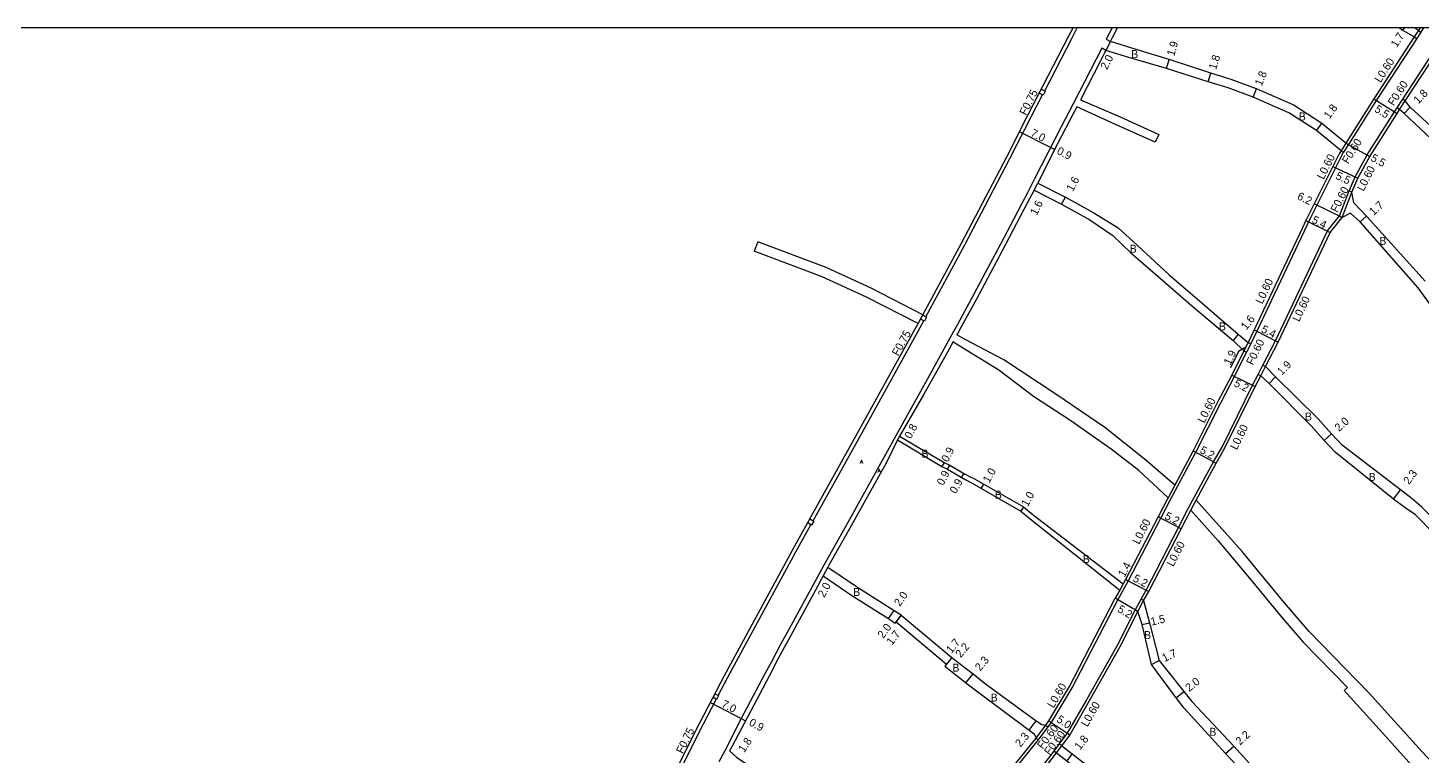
# Model space of a CAD drawing. Header units: metres. Extents: x -29069 to -12000, y -243240 to -120000.
# Drawn here: x -13270.2 to -12991.5, y -120145.6 to -120000 of the extents above; entities that cross this region are included whole.
import ezdxf

# ---------------------------------------------------------------- set-up
doc = ezdxf.new("R2010")
doc.units = ezdxf.units.M
doc.header["$LTSCALE"] = 2.5
for name, color, linetype in [('側溝・桝', 7, 'Continuous'), ('図郭', 7, 'Continuous'), ('幅員', 7, 'Continuous'), ('歩道・分離帯・安全施設', 7, 'Continuous'), ('舗装', 7, 'Continuous'), ('道路', 7, 'Continuous')]:
    doc.layers.add(name, color=color, linetype=linetype)
doc.styles.get("Standard").update_dxf_attribs({"font": ''})
doc.styles.add('YOKO_DECO', font='txt.shx', dxfattribs={"bigfont": 'extfont.shx'})
doc.styles.get('Standard').set_extended_font_data('@MS PGothic')

msp = doc.modelspace()

# ---------------------------------------------------------------- linework, layer by layer
at = {"layer": '側溝・桝'}
for points in [[(-13066.94, -120012.57), (-13061.52, -120002.09), (-13060.44, -120000)], [(-12992.58, -120002.13), (-13000.67, -120014.51), (-13006.22, -120023.32)], [(-12995.38, -120014.27), (-12987.35, -120001.99), (-12986.05, -120000)], [(-12992.25, -120000.53), (-12993.08, -120001.8)], [(-12993.08, -120001.8), (-12992.58, -120002.13)], [(-12991.75, -120000.86), (-12992.58, -120002.13)], [(-12992.25, -120000.53), (-12991.75, -120000.86)], [(-12991.19, -120000), (-12991.75, -120000.86)], [(-13090.67, -120057.74), (-13082.93, -120043.37), (-13073.87, -120026.11), (-13069.57, -120017.66), (-13067.35, -120013.36)], [(-12997.02, -120016.78), (-12996.49, -120015.97)], [(-12996.49, -120015.97), (-12995.38, -120014.27)], [(-12995.99, -120016.3), (-12996.49, -120015.97)], [(-12995.99, -120016.3), (-12994.88, -120014.6)], [(-12994.88, -120014.6), (-12995.38, -120014.27)], [(-13004.88, -120029.78), (-13002.46, -120025.4), (-12997.02, -120016.78)], [(-13006.75, -120023.03), (-13007.71, -120024.56)], [(-13007.71, -120024.56), (-13007.19, -120024.86)], [(-13007.52, -120025.47), (-13007.19, -120024.86)], [(-13006.22, -120023.32), (-13007.19, -120024.86)], [(-13006.75, -120023.03), (-13006.22, -120023.32)], [(-13007.52, -120025.47), (-13012.55, -120035.43), (-13013.87, -120038.11), (-13024.53, -120060.64), (-13025.76, -120063.14)], [(-13006.08, -120032.57), (-13004.88, -120029.78)], [(-13008.02, -120037.54), (-13006.08, -120032.57)], [(-13007.51, -120037.87), (-13005.54, -120032.82)], [(-13005.54, -120032.82), (-13006.08, -120032.57)], [(-13023.31, -120067.4), (-13020.79, -120062.55), (-13010.39, -120040.59), (-13008.02, -120037.54)], [(-13008.02, -120037.54), (-13007.51, -120037.87)], [(-13092.23, -120059.09), (-13091.76, -120058.21)], [(-13091.32, -120057.39), (-13091.28, -120057.33)], [(-13113.22, -120098.5), (-13104.65, -120083.06), (-13091.5, -120059.3), (-13091.1, -120058.56)], [(-13026.3, -120062.87), (-13027.12, -120064.53)], [(-13025.76, -120063.14), (-13026.58, -120064.79)], [(-13026.3, -120062.87), (-13025.76, -120063.14)], [(-13061.47, -120131.91), (-13052.29, -120114.29), (-13050.24, -120110.56), (-13043.75, -120098.02), (-13041.84, -120094.38), (-13036.71, -120084.79), (-13031.76, -120074.93), (-13028.99, -120069.67), (-13026.58, -120064.79)], [(-13027.12, -120064.53), (-13026.58, -120064.79)], [(-13047.68, -120114.16), (-13046.68, -120112.4), (-13040.2, -120099.86), (-13038.23, -120096.07), (-13033.2, -120086.72), (-13031.43, -120083.68), (-13025.38, -120071.39), (-13024.28, -120069.27)], [(-13024.28, -120069.27), (-13023.31, -120067.4)], [(-13023.74, -120069.54), (-13024.28, -120069.27)], [(-13023.74, -120069.54), (-13022.78, -120067.68)], [(-13022.78, -120067.68), (-13023.31, -120067.4)], [(-13040.92, -120091.38), (-13042.26, -120093.9)], [(-13037.73, -120096.39), (-13036.66, -120094.41)], [(-13132.17, -120133.44), (-13130.28, -120129.78), (-13116.27, -120104.01), (-13113.67, -120099.31)], [(-13052.18, -120122.97), (-13048.87, -120116.37)], [(-13048.87, -120116.37), (-13047.68, -120114.16)], [(-13048.34, -120116.65), (-13048.87, -120116.37)], [(-13048.34, -120116.65), (-13047.16, -120114.46)], [(-13047.16, -120114.46), (-13047.68, -120114.16)], [(-13052.18, -120122.97), (-13058.61, -120134.29), (-13062.42, -120140.95), (-13064.05, -120143.12)], [(-13066.25, -120139.73), (-13065.58, -120138.85), (-13061.47, -120131.93), (-13061.47, -120131.91)], [(-13147.51, -120164.17), (-13145.13, -120159.16), (-13135.97, -120140.78), (-13132.57, -120134.21)], [(-13068.67, -120141.95), (-13066.73, -120139.37)], [(-13068.67, -120141.95), (-13068.19, -120142.31)], [(-13068.19, -120142.31), (-13066.25, -120139.73)], [(-13066.73, -120139.37), (-13066.25, -120139.73)], [(-13082.82, -120160.4), (-13068.19, -120142.31)], [(-13065.13, -120144.55), (-13070.53, -120151.58), (-13079.73, -120162.94), (-13082.82, -120166.92)], [(-13064.05, -120143.12), (-13065.13, -120144.55)], [(-13064.65, -120144.91), (-13065.13, -120144.55)], [(-13063.57, -120143.48), (-13064.65, -120144.91)], [(-13063.57, -120143.48), (-13064.05, -120143.12)]]:
    msp.add_lwpolyline(points, dxfattribs=at)
for points in [[(-13067.6, -120012.23), (-13066.81, -120012.63), (-13067.22, -120013.42), (-13068.01, -120013.02)], [(-13090.53, -120057.82), (-13090.97, -120058.63), (-13091.76, -120058.21), (-13091.32, -120057.39)], [(-13113.06, -120098.59), (-13113.52, -120099.4), (-13114.31, -120098.95), (-13113.86, -120098.14)], [(-13132.83, -120133.09), (-13132.1, -120133.47), (-13132.5, -120134.24), (-13133.22, -120133.86)]]:
    msp.add_lwpolyline(points, close=True, dxfattribs=at)
at = {"layer": '図郭'}
msp.add_lwpolyline([(-13600, -120600), (-12800, -120600), (-12800, -120000), (-13600, -120000)], close=True, dxfattribs=at)
at = {"layer": '幅員'}
for points in [[(-12995.35, -120000.53), (-12995, -120000)], [(-13053.78, -120002.72), (-13054.7, -120004.5)], [(-13042.6, -120008.15), (-13042.06, -120006.33)], [(-13034.26, -120010.75), (-13033.71, -120009.04)], [(-13025.3, -120013.88), (-13024.62, -120012.21)], [(-13001.17, -120014.18), (-12996.51, -120017.1)], [(-12995.12, -120017.11), (-12993.87, -120015.82)], [(-13012.61, -120020.54), (-13011.55, -120019.08)], [(-13006.75, -120023.03), (-13001.93, -120025.68)], [(-13009.33, -120027.73), (-13004.33, -120030.03)], [(-13069.05, -120032.44), (-13068.32, -120031.01)], [(-13063.58, -120035.25), (-13062.81, -120033.85)], [(-13007.51, -120037.87), (-13013.09, -120035.17)], [(-13014.71, -120038.48), (-13009.89, -120040.91)], [(-13003.87, -120038.77), (-13002.6, -120037.64)], [(-13025.07, -120060.38), (-13020.25, -120062.82)], [(-13026.76, -120063.8), (-13028.23, -120064.7), (-13029.83, -120067.93)], [(-13028.24, -120061.25), (-13029.24, -120062.51)], [(-13026.3, -120062.87), (-13027.12, -120064.53)], [(-13029.52, -120069.4), (-13024.84, -120071.66)], [(-13022.09, -120071.07), (-13020.79, -120069.76)], [(-13095.93, -120081.63), (-13096.33, -120082.33)], [(-13011.05, -120082.46), (-13009.61, -120081.15)], [(-13037.24, -120084.51), (-13032.68, -120087.01)], [(-13087.01, -120086.88), (-13087.47, -120087.66)], [(-13086.33, -120088.21), (-13085.87, -120087.43)], [(-12997.24, -120094.2), (-12995.84, -120092.34)], [(-13071.19, -120095.75), (-13071.71, -120096.6)], [(-13039.66, -120100.13), (-13044.28, -120097.74)], [(-13110.29, -120107.76), (-13111.24, -120109.52)], [(-13051.24, -120111.14), (-13051.92, -120112.37)], [(-13050.77, -120110.28), (-13046.15, -120112.68)], [(-13048.34, -120116.65), (-13052.82, -120114)], [(-13098.16, -120118.05), (-13096.99, -120116.43)], [(-13095.59, -120117.36), (-13096.8, -120118.96)], [(-13096.62, -120118.72), (-13095.59, -120117.36)], [(-13047.45, -120119.27), (-13045.99, -120118.94)], [(-13085.5, -120125.86), (-13086.9, -120127.56)], [(-13085.5, -120125.86), (-13086.58, -120127.17)], [(-13045.6, -120127.21), (-13044.07, -120126.47)], [(-13082.71, -120130.88), (-13081.24, -120129.12)], [(-13040.67, -120133.92), (-13039.11, -120132.67)], [(-13070.05, -120140.36), (-13068.67, -120138.52)], [(-13066.08, -120138.52), (-13061.93, -120141.3)], [(-13030.77, -120145.02), (-13029.14, -120143.54)], [(-13062.54, -120146.56), (-13061.43, -120145.15)]]:
    msp.add_lwpolyline(points, dxfattribs=at)
at = {"layer": '幅員', "flags": 128}
for points in [[(-13065.77, -120023.91), (-13071.98, -120020.76)], [(-13064.95, -120024.33), (-13065.77, -120023.91)], [(-13083.12, -120089.02), (-13083.57, -120089.8)], [(-13079.63, -120092.04), (-13079.13, -120091.18)], [(-13133.73, -120134.85), (-13127.57, -120138.06)], [(-13127.57, -120138.06), (-13126.74, -120138.5)]]:
    msp.add_lwpolyline(points, dxfattribs=at)
at = {"layer": '歩道・分離帯・安全施設'}
for points in [[(-13053.45, -120000), (-13054.63, -120002.28), (-13053.78, -120002.72)], [(-13053.45, -120000), (-13054.63, -120002.28), (-13053.78, -120002.72)], [(-13054.7, -120004.5), (-13055.53, -120004.06), (-13061.27, -120015.16), (-13063.67, -120019.79), (-13068.98, -120030.2), (-13070.37, -120033), (-13071.53, -120035.13), (-13073.88, -120039.7), (-13076.34, -120044.37), (-13078.81, -120048.94), (-13081.08, -120053.25), (-13084.37, -120059.26), (-13085.13, -120060.68), (-13086.29, -120062.77), (-13090.44, -120070.25), (-13094.7, -120077.97), (-13099.39, -120086.44), (-13105.95, -120098.24), (-13111.15, -120107.53), (-13112.41, -120109.88), (-13118.1, -120120.25), (-13119.66, -120123.12), (-13121.53, -120126.69), (-13122.87, -120129.14), (-13124.61, -120132.38), (-13127.64, -120138.19), (-13130.88, -120144.49), (-13132.05, -120146.7)], [(-13054.7, -120004.5), (-13055.53, -120004.06), (-13061.27, -120015.16), (-13063.67, -120019.79), (-13068.98, -120030.2), (-13070.37, -120033), (-13071.53, -120035.13), (-13073.88, -120039.7), (-13076.34, -120044.37), (-13078.81, -120048.94), (-13081.08, -120053.25), (-13084.37, -120059.26), (-13085.13, -120060.68), (-13086.29, -120062.77), (-13090.44, -120070.25), (-13094.7, -120077.97), (-13099.39, -120086.44), (-13105.95, -120098.24), (-13111.15, -120107.53), (-13112.41, -120109.88), (-13118.1, -120120.25), (-13119.66, -120123.12), (-13121.53, -120126.69), (-13122.87, -120129.14), (-13124.61, -120132.38), (-13127.64, -120138.19), (-13130.88, -120144.49), (-13132.05, -120146.7)]]:
    msp.add_lwpolyline(points, dxfattribs=at)
at = {"layer": '道路'}
for points in [[(-13091.28, -120057.33), (-13083.58, -120043.02), (-13074.53, -120025.77), (-13070.23, -120017.32), (-13062.18, -120001.75), (-13061.27, -120000)], [(-13053.78, -120002.72), (-13053.39, -120001.9), (-13052.41, -120000)], [(-12993.08, -120001.8), (-13001.17, -120014.18), (-13006.75, -120023.03)], [(-12993.08, -120001.8), (-12995.35, -120000.53), (-12996.15, -120000)], [(-12994.88, -120014.6), (-12986.85, -120002.31), (-12985.33, -120000)], [(-12992.25, -120000.53), (-12993.05, -120000)], [(-12991.91, -120000), (-12992.25, -120000.53)], [(-13054.7, -120004.5), (-13054.96, -120004.99), (-13055.79, -120006.58), (-13059.8, -120014.36)], [(-13007.71, -120024.56), (-13012.61, -120020.54), (-13018.14, -120017.01), (-13025.3, -120013.88), (-13030.26, -120012), (-13034.26, -120010.75), (-13042.6, -120008.15), (-13050.14, -120005.92), (-13054.7, -120004.5)], [(-13006.75, -120023.03), (-13011.55, -120019.08), (-13017.29, -120015.41), (-13024.62, -120012.21), (-13029.67, -120010.29), (-13033.71, -120009.04), (-13042.06, -120006.33), (-13049.55, -120004.03), (-13053.78, -120002.72)], [(-13060.54, -120015.78), (-13064.95, -120024.33), (-13068.32, -120031.01)], [(-13044.85, -120022.83), (-13052.76, -120019.3), (-13060.54, -120015.78)], [(-13059.8, -120014.36), (-13051.88, -120017.75), (-13044.15, -120021.34)], [(-13004.33, -120030.03), (-13001.93, -120025.68), (-12996.51, -120017.1), (-12995.99, -120016.3)], [(-12918.7, -120114.9), (-12920.29, -120113.01), (-12927.02, -120104.54), (-12935.31, -120095), (-12936.33, -120093.86), (-12935.84, -120093.45), (-12938.34, -120090.06), (-12942.77, -120084.04), (-12949.66, -120074.53), (-12953.57, -120068.82), (-12959.8, -120058.94), (-12960.95, -120056.29), (-12971.67, -120043.26), (-12980.59, -120032.24), (-12984.45, -120027.78), (-12988.55, -120023.21), (-12995.12, -120017.11), (-12995.99, -120016.3)], [(-12915.72, -120112.42), (-12917.2, -120110.47), (-12924.06, -120101.4), (-12932.35, -120092.46), (-12933.33, -120091.32), (-12936.05, -120088.12), (-12940.91, -120082.4), (-12947.69, -120072.72), (-12951.17, -120067.36), (-12957.43, -120057.45), (-12957.84, -120056.79), (-12959.32, -120054.97), (-12970.36, -120042.15), (-12979.25, -120031.1), (-12983.15, -120026.61), (-12987.39, -120021.87), (-12993.87, -120015.82), (-12994.88, -120014.6)], [(-13044.15, -120021.34), (-13044.85, -120022.83)], [(-13007.71, -120024.56), (-13008.05, -120025.19)], [(-13008.05, -120025.19), (-13009.33, -120027.73), (-13013.09, -120035.17), (-13014.41, -120037.85), (-13014.71, -120038.48)], [(-13005.54, -120032.82), (-13004.33, -120030.03)], [(-13069.05, -120032.44), (-13070.36, -120034.88), (-13075.49, -120044.71), (-13077.76, -120048.94), (-13080.58, -120054.24), (-13083.6, -120059.72), (-13084.31, -120060.99), (-13084.51, -120061.35)], [(-13069.05, -120032.44), (-13063.58, -120035.25), (-13057.94, -120038.39), (-13053.29, -120041.52), (-13049.74, -120044.99), (-13043.31, -120050.51), (-13037.69, -120055.41), (-13029.24, -120062.51), (-13027.12, -120064.53)], [(-13068.32, -120031.01), (-13062.81, -120033.85), (-13057.09, -120036.95), (-13052.23, -120039.97), (-13048.46, -120043.45), (-13042.09, -120049.37), (-13036.43, -120054.13), (-13028.24, -120061.25), (-13026.3, -120062.87)], [(-12990.86, -120050.62), (-13002.6, -120037.64), (-13005.17, -120034.99), (-13005.54, -120032.82)], [(-13022.78, -120067.68), (-13020.25, -120062.82), (-13009.89, -120040.91), (-13007.51, -120037.87)], [(-13014.71, -120038.48), (-13015.48, -120040.11)], [(-12992.29, -120051.93), (-13003.87, -120038.77), (-13005.83, -120037), (-13007.51, -120037.87)], [(-13015.48, -120040.11), (-13025.07, -120060.38), (-13026.3, -120062.87)], [(-13124.28, -120042.73), (-13124.99, -120044.6)], [(-13091.28, -120057.33), (-13101.65, -120052.01), (-13110.6, -120047.91), (-13124.28, -120042.73)], [(-13092.23, -120059.09), (-13102.53, -120053.81), (-13111.38, -120049.76), (-13124.99, -120044.6)], [(-12938.09, -120131.53), (-12939.79, -120129.18), (-12948.73, -120115.06), (-12950.14, -120112.8), (-12950.63, -120111.83), (-12951.45, -120110.4), (-12954.89, -120104.78), (-12959.79, -120096.22), (-12961.62, -120093.1), (-12963.68, -120089.59), (-12967.68, -120083.63), (-12972.17, -120077.38), (-12977.05, -120071.44), (-12982.37, -120065.77), (-12989.82, -120055.35), (-12992.29, -120051.93)], [(-13172.36, -120217.96), (-13166.25, -120203.17), (-13156.68, -120181.87), (-13153.03, -120174.08), (-13145.8, -120158.83), (-13136.63, -120140.44), (-13130.93, -120129.43), (-13116.92, -120103.65), (-13105.3, -120082.7), (-13092.23, -120059.09)], [(-13085.27, -120062.75), (-13085.51, -120063.19), (-13086.06, -120064.19), (-13091.13, -120073.33), (-13095.93, -120081.63)], [(-13082.81, -120064.26), (-13085.27, -120062.75)], [(-13082.81, -120062.26), (-13084.51, -120061.35)], [(-13040.92, -120091.38), (-13046.75, -120086.37), (-13054.93, -120079.87), (-13064.54, -120073.32), (-13075.12, -120066.38), (-13082.81, -120062.26)], [(-13042.26, -120093.9), (-13048.1, -120088.45), (-13053.62, -120084.2), (-13061.73, -120078.54), (-13069.2, -120073.66), (-13076.08, -120068.39), (-13082.81, -120064.26)], [(-13027.12, -120064.53), (-13029.52, -120069.4), (-13032.3, -120074.66), (-13037.24, -120084.51), (-13040.92, -120091.38)], [(-12971.42, -120120.87), (-12977.21, -120112.78), (-12983.54, -120104.31), (-12987.63, -120099.76), (-12991.53, -120095.79), (-12993.5, -120094.11), (-12995.84, -120092.34), (-13007.51, -120083.39), (-13009.61, -120081.15), (-13012.26, -120078.17), (-13020.79, -120069.76), (-13022.78, -120067.68)], [(-13036.66, -120094.41), (-13032.68, -120087.01), (-13030.9, -120083.96), (-13024.84, -120071.66), (-13023.74, -120069.54)], [(-12976.27, -120119.16), (-12976.93, -120117.55), (-12979.35, -120114.26), (-12985.23, -120105.55), (-12989.1, -120101.12), (-12992.82, -120097.33), (-12994.87, -120095.93), (-12997.24, -120094.2), (-13008.9, -120084.83), (-13011.05, -120082.46), (-13013.7, -120079.55), (-13022.09, -120071.07), (-13023.74, -120069.54)], [(-13096.33, -120082.33), (-13098.58, -120086.87), (-13106.24, -120100.59), (-13110.06, -120107.41), (-13110.29, -120107.76)], [(-13096.33, -120082.33), (-13087.47, -120087.66), (-13086.33, -120088.21)], [(-13095.93, -120081.63), (-13087.01, -120086.88), (-13085.87, -120087.43)], [(-13086.33, -120088.21), (-13082.81, -120090.24)], [(-13085.87, -120087.43), (-13082.81, -120089.2)], [(-13082.81, -120089.2), (-13081.85, -120089.74), (-13080.96, -120090.12)], [(-13082.81, -120090.24), (-13081.46, -120090.99)], [(-13081.46, -120090.99), (-13071.71, -120096.6), (-13069.83, -120098.16), (-13051.92, -120112.37)], [(-13080.96, -120090.12), (-13071.19, -120095.75), (-13069.27, -120097.33), (-13051.24, -120111.14)], [(-13042.26, -120093.9), (-13042.37, -120094.1), (-13044.28, -120097.74), (-13050.77, -120110.28), (-13051.24, -120111.14)], [(-13014.1, -120120.68), (-13019.43, -120114.43), (-13027.44, -120104.63), (-13036.66, -120094.41)], [(-13047.16, -120114.46), (-13046.15, -120112.68), (-13039.66, -120100.13), (-13037.73, -120096.39)], [(-13037.73, -120096.39), (-13032.23, -120102.52), (-13025.99, -120109.99), (-13019.81, -120117.53), (-13015.25, -120122.8)], [(-13110.29, -120107.76), (-13104.35, -120111.78), (-13096.99, -120116.43), (-13095.63, -120117.34), (-13095.59, -120117.36)], [(-13111.2, -120109.55), (-13111.58, -120110.24), (-13112.35, -120111.68), (-13118.1, -120122.21), (-13119, -120123.82), (-13120.72, -120127.05), (-13121.43, -120128.45), (-13129.4, -120143.54), (-13129.96, -120144.51)], [(-13111.24, -120109.52), (-13105.46, -120113.44), (-13098.16, -120118.05), (-13096.8, -120118.96)], [(-13051.92, -120112.37), (-13052.82, -120114)], [(-13051.65, -120123.24), (-13048.34, -120116.65)], [(-13014.41, -120163.28), (-13021.81, -120154.61), (-13030.77, -120145.02), (-13039.04, -120135.96), (-13040.67, -120133.92), (-13045.6, -120127.21), (-13047.45, -120119.27), (-13048.34, -120116.65)], [(-13047.16, -120114.46), (-13045.99, -120118.94), (-13044.07, -120126.47), (-13039.11, -120132.67), (-13037.52, -120134.65), (-13029.14, -120143.54), (-13020.33, -120153.27), (-13012.85, -120162.02), (-13007.35, -120168.78), (-12997.25, -120181.28)], [(-13096.8, -120118.96), (-13096.62, -120118.72)], [(-13096.62, -120118.72), (-13086.58, -120127.17), (-13086.9, -120127.56), (-13082.82, -120130.8)], [(-13095.59, -120117.36), (-13085.5, -120125.86), (-13082.82, -120127.91)], [(-13014.1, -120120.68), (-13002.09, -120132.96), (-12991.51, -120144.71), (-12983.11, -120153.62), (-12974.9, -120162.42)], [(-13051.65, -120123.24), (-13058.1, -120134.61), (-13061.93, -120141.3), (-13063.57, -120143.48)], [(-12977.45, -120164.56), (-12981.98, -120159.96), (-12987.8, -120153.82), (-12997.52, -120142.99), (-13007.11, -120132.43), (-13006.38, -120131.84), (-13015.25, -120122.8)], [(-13082.82, -120127.91), (-13081.24, -120129.12), (-13079.03, -120130.91), (-13068.67, -120138.52), (-13067.52, -120139.26), (-13066.73, -120139.37)], [(-13082.82, -120130.8), (-13082.71, -120130.88), (-13080.3, -120132.68), (-13070.05, -120140.36), (-13069.05, -120141.13)], [(-13066.73, -120139.37), (-13066.08, -120138.52), (-13062, -120131.64)], [(-13082.82, -120159.44), (-13074.05, -120148.61), (-13068.67, -120141.95)], [(-13069.05, -120141.13), (-13068.67, -120141.95)], [(-13129.96, -120144.51), (-13128.51, -120145.75), (-13118.91, -120152.21), (-13112.55, -120156.44), (-13106.68, -120161.01), (-13098.8, -120167.15), (-13096.7, -120169.26), (-13094.58, -120171.23), (-13093.01, -120172.62)], [(-13008.84, -120188.46), (-13012.72, -120185.38), (-13018.24, -120180.84), (-13026.93, -120173.37), (-13033.34, -120167.76), (-13040.83, -120161.3), (-13048.34, -120155.16), (-13056.14, -120149.29), (-13061.43, -120145.15), (-13063.57, -120143.48)], [(-13064.65, -120144.91), (-13070.05, -120151.94), (-13075.26, -120158.17)], [(-13059.89, -120148.89), (-13059.77, -120148.73), (-13062.54, -120146.56), (-13064.65, -120144.91)]]:
    msp.add_lwpolyline(points, dxfattribs=at)
at = {"layer": '道路', "flags": 128}
msp.add_lwpolyline([(-13062, -120131.64), (-13052.82, -120114)], dxfattribs=at)

# ---------------------------------------------------------------- texts
at = {"layer": '側溝・桝'}
for s, rotation, p in [('L0.60', 56.8418, (-12999.81, -120011.08)), ('F0.60', 56.8389, (-12997.16, -120015.71)), ('F0.75', 63.0379, (-13070.66, -120017.61)), ('F0.60', 57.7804, (-13006.29, -120027.31)), ('L0.60', 63.1854, (-13011.19, -120030.42)), ('L0.60', 63.1854, (-13003.19, -120032.77)), ('F0.60', 63.1854, (-13008.47, -120037.03)), ('L0.60', 64.6721, (-13023.44, -120055.32)), ('L0.60', 64.6722, (-13016.08, -120058.85)), ('F0.75', 61.0463, (-13096.18, -120065.71)), ('F0.60', 63.7359, (-13025.31, -120067.53)), ('L0.60', 63.3699, (-13035.05, -120079.12)), ('L0.60', 63.7952, (-13028.53, -120084.47)), ('L0.60', 62.6501, (-13048.08, -120103.35)), ('L0.60', 62.6501, (-13041.24, -120107.8)), ('L0.60', 59.3016, (-13065.16, -120136.07)), ('L0.60', 60.2307, (-13058.39, -120139.82)), ('F0.75', 63.5115, (-13139.28, -120145.19)), ('F0.60', 52.9227, (-13067.32, -120144.29)), ('F0.60', 52.9977, (-13065.92, -120145.5))]:
    msp.add_text(s, height=1.6, rotation=rotation, dxfattribs=at).set_placement(p)
at = {"layer": '幅員'}
for s, rotation, p in [('1.7', 56.7262, (-12996.57, -120004.05)), ('2.0', 62.4523, (-13054.49, -120008.49)), ('1.9', 73.4952, (-13041.05, -120005.74)), ('1.8', 72.2607, (-13032.7, -120008.47)), ('1.8', 67.8113, (-13023.56, -120011.73)), ('1.8', 45.8714, (-12992.25, -120015.3)), ('1.8', 54.0179, (-13010.03, -120018.33)), ('5.5', 327.9411, (-13001.16, -120016.64)), ('7.0', 333.0379, (-13069.9, -120021.53)), ('0.9', 332.9896, (-13064.64, -120025.11)), ('5.5', 331.1167, (-13001.92, -120026.47)), ('1.6', 61.0016, (-13061.33, -120032.84)), ('5.5', 335.2778, (-13008.91, -120030.13)), ('6.2', 334.1226, (-13016.61, -120034.17)), ('1.6', 62.8109, (-13068.55, -120037.58)), ('1.7', 41.5905, (-13001.22, -120037.6)), ('5.4', 333.2173, (-13013.68, -120038.89)), ('1.6', 51.6784, (-13026.62, -120060.5)), ('5.4', 333.2311, (-13023.82, -120060.74)), ('1.9', 63.7359, (-13029.85, -120067.54)), ('1.9', 45.1027, (-13019.55, -120069.54)), ('5.2', 334.1718, (-13029.24, -120071.56)), ('2.0', 42.2997, (-13008.1, -120080.8)), ('0.8', 61.9273, (-13093.68, -120082.26)), ('0.9', 62.7013, (-13086.28, -120086.92)), ('5.2', 331.2036, (-13036.07, -120084.87)), ('0.9', 62.7013, (-13087.21, -120091.59)), ('1.0', 60.0543, (-13078.04, -120091.08)), ('2.3', 53.1334, (-12994.11, -120091.37)), ('0.9', 59.9552, (-13084.69, -120093.23)), ('1.0', 61.9273, (-13070.31, -120095.81)), ('5.2', 332.5907, (-13043.1, -120098.07)), ('1.4', 61.1289, (-13050.99, -120109.91)), ('2.0', 62.6321, (-13110.98, -120113.98)), ('5.2', 332.4997, (-13049.43, -120110.53)), ('2.0', 54.2132, (-13095.89, -120115.74)), ('5.2', 329.3768, (-13052.52, -120116.61)), ('2.0', 53.5329, (-13099.19, -120122.15)), ('1.5', 12.7914, (-13045.58, -120119.48)), ('1.7', 52.9877, (-13097.43, -120123.52)), ('1.7', 50.2659, (-13085.57, -120125.14)), ('2.2', 50.2659, (-13083.71, -120125.99)), ('1.7', 25.7034, (-13043.01, -120126.78)), ('2.3', 50.1106, (-13079.81, -120128.66)), ('2.0', 38.652, (-13038.04, -120132.75)), ('7.0', 332.4947, (-13131.67, -120135.64)), ('0.9', 332.1665, (-13126.18, -120139.32)), ('5.0', 326.2234, (-13064.71, -120138.59)), ('1.8', 55.5731, (-13127, -120144.96)), ('2.3', 50.1106, (-13071.78, -120143.88)), ('1.8', 51.928, (-13059.87, -120144.46)), ('2.2', 42.3867, (-13027.89, -120143.45))]:
    msp.add_text(s, height=1.6, rotation=rotation, dxfattribs=at).set_placement(p)
at = {"layer": '舗装'}
for p in [(-13049.64, -120006.04), (-13016.15, -120018.51), (-13049.95, -120044.94), (-13000.05, -120043.37), (-13032.12, -120060.46), (-13014.93, -120078.48), (-13091.57, -120085.91), (-13002.18, -120090.55), (-13076.91, -120094.09), (-13059.31, -120106.96), (-13105.21, -120113.55), (-13047.08, -120122.16), (-13085.37, -120128.68), (-13077.73, -120134.64), (-13034.02, -120141.5)]:
    msp.add_text('B', height=1.6, dxfattribs=at).set_placement(p)
at = {"layer": '舗装', "style": 'YOKO_DECO'}
for p in [(-13103.82, -120087.07, 6.31), (-13100.29, -120088.88, 6.31)]:
    msp.add_text('A', height=0.75, dxfattribs=at).set_placement(p)

doc.saveas('drawing.dxf')
